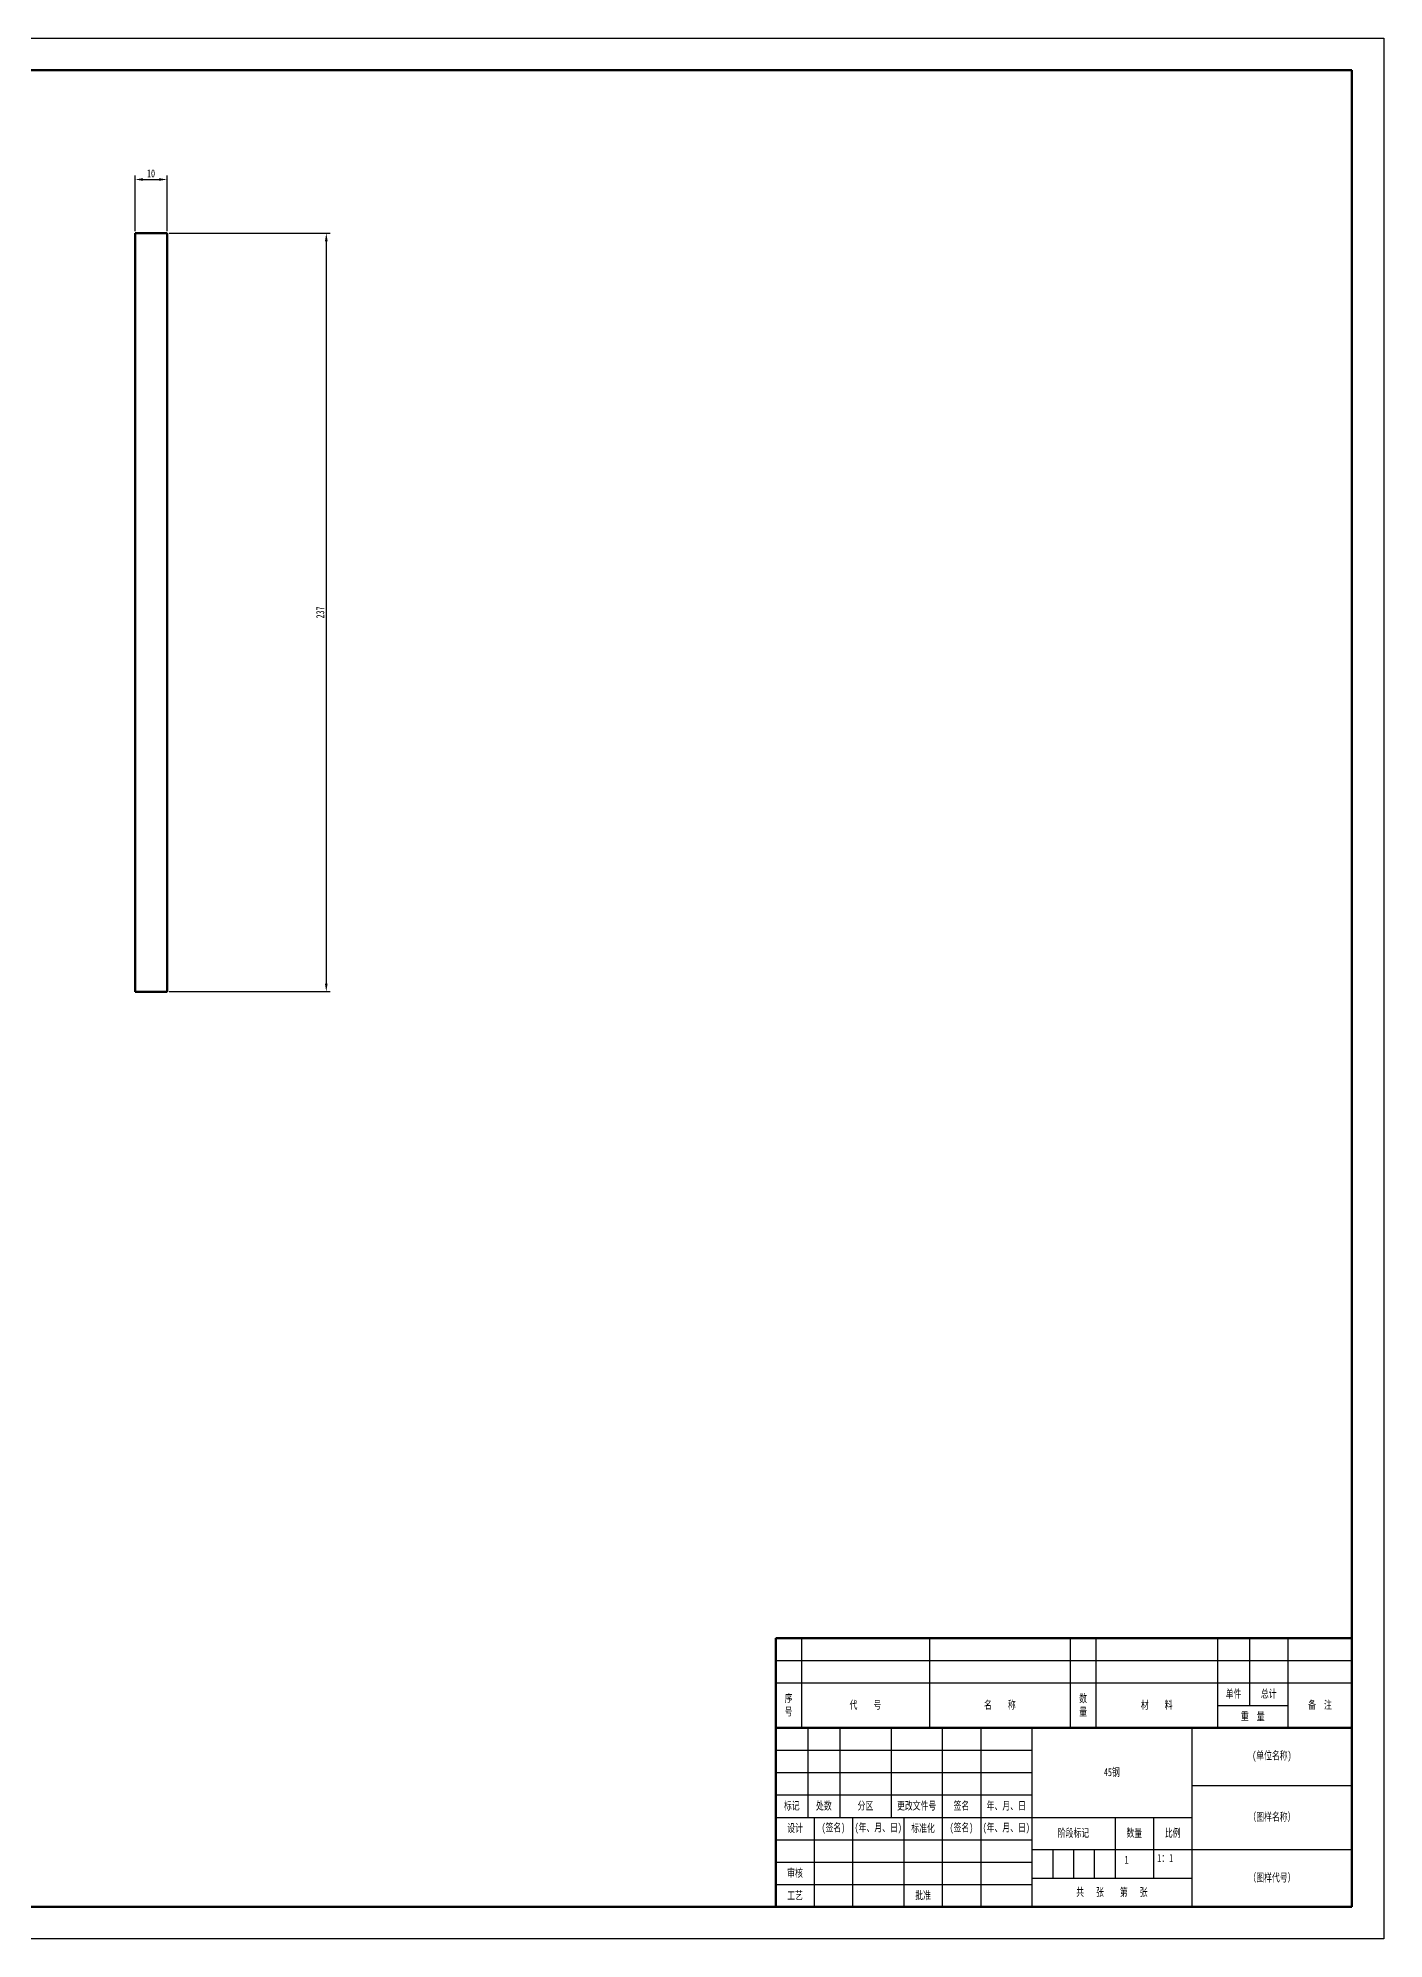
# Model space of a CAD drawing. Header units: millimetres. Extents: x 1577 to 3485, y 546 to 1387.
# Drawn here: x 1998 to 2418, y 546 to 1140 of the extents above; entities that cross this region are included whole.
import ezdxf

# ---------------------------------------------------------------- set-up
doc = ezdxf.new("R2010")
doc.units = ezdxf.units.MM
doc.header["$LTSCALE"] = 0.3
for name, color, linetype, lineweight in [('尺寸线', 3, 'Continuous', 25), ('粗实线', 7, 'Continuous', 50), ('细实线', 7, 'Continuous', 25), ('细文本', 7, 'Continuous', 25)]:
    doc.layers.add(name, color=color, linetype=linetype, lineweight=lineweight)
doc.styles.add('NUT Standard', font='simfang.ttf', dxfattribs={"width": 0.7, "height": 2.5})
doc.dimstyles.new('NUT Standard', dxfattribs={"dimtxt": 2.5, "dimasz": 2.5, "dimexe": 1.25, "dimexo": 0.625, "dimtad": 1, "dimtoh": 1, "dimdsep": 46, "dimtxsty": 'NUT Standard', "dimcen": 2.5, "dimadec": 0, "dimazin": 0, "dimtfac": 1, "dimtmove": 0, "dimatfit": 3, "dimfxl": 1, "dimarcsym": 0})

# ---------------------------------------------------------------- blocks, each defined once
blk = doc.blocks.new('*D5')
at = {"layer": 'Defpoints', "color": 0, "transparency": 16777216}
for p in [(2038.02, 1079.31), (2038.02, 842.31), (2087.78, 842.31)]:
    blk.add_point(p, dxfattribs=at)
at = {"layer": '尺寸线', "color": 0, "lineweight": -2, "transparency": 16777216}
for p, q in [((2038.64, 1079.31), (2089.03, 1079.31)), ((2087.78, 1076.81), (2087.78, 844.81)), ((2038.64, 842.31), (2089.03, 842.31))]:
    blk.add_line(p, q, dxfattribs=at)
at = {"layer": '尺寸线', "color": 0, "transparency": 16777216}
for points in [[(2087.36, 1076.81), (2088.2, 1076.81), (2087.78, 1079.31)], [(2087.36, 844.81), (2088.2, 844.81), (2087.78, 842.31)]]:
    blk.add_solid(points, dxfattribs=at)
at = {"layer": '尺寸线', "color": 0, "transparency": 16777216, "insert": (2085.89, 960.81), "char_height": 2.5, "attachment_point": 5, "rotation": 90, "style": 'NUT Standard'}
blk.add_mtext('237', dxfattribs=at)
blk = doc.blocks.new('*D56')
at = {"layer": 'Defpoints', "color": 0, "transparency": 16777216}
for p in [(2038.02, 1096.1), (2028.02, 1079.31), (2038.02, 1079.31)]:
    blk.add_point(p, dxfattribs=at)
at = {"layer": '尺寸线', "color": 0, "lineweight": -2, "transparency": 16777216}
for p, q in [((2028.02, 1079.93), (2028.02, 1097.35)), ((2030.52, 1096.1), (2035.52, 1096.1)), ((2038.02, 1079.93), (2038.02, 1097.35))]:
    blk.add_line(p, q, dxfattribs=at)
at = {"layer": '尺寸线', "color": 0, "transparency": 16777216}
for points in [[(2030.52, 1096.51), (2030.52, 1095.68), (2028.02, 1096.1)], [(2035.52, 1096.51), (2035.52, 1095.68), (2038.02, 1096.1)]]:
    blk.add_solid(points, dxfattribs=at)
at = {"layer": '尺寸线', "color": 0, "transparency": 16777216, "insert": (2033.02, 1097.99), "char_height": 2.5, "attachment_point": 5, "style": 'NUT Standard'}
blk.add_mtext('10', dxfattribs=at)

msp = doc.modelspace()

# ---------------------------------------------------------------- linework, layer by layer
msp.add_line((2408.22, 640.299), (2408.22, 556.299))
at = {"layer": '粗实线'}
for p, q in [((1602.22, 1130.299), (2408.22, 1130.299)), ((2408.22, 1130.299), (2408.22, 556.299)), ((2028.02, 842.307), (2028.02, 1079.307)), ((2038.02, 842.307), (2038.02, 1079.307)), ((2038.02, 842.307), (2028.02, 842.307)), ((2228.22, 640.299), (2408.22, 640.299)), ((2228.22, 556.299), (2228.22, 640.299)), ((2228.22, 612.299), (2408.22, 612.299)), ((2408.22, 556.299), (1602.22, 556.299))]:
    msp.add_line(p, q, dxfattribs=at)
msp.add_lwpolyline([(2028.02, 1079.307), (2029.02, 1079.307), (2038.02, 1079.307)], dxfattribs=at)
at = {"layer": '细实线'}
for p, q in [((1577.22, 1140.299), (2418.22, 1140.299)), ((2418.22, 1140.299), (2418.22, 546.299)), ((2236.22, 640.299), (2236.22, 612.299)), ((2276.22, 640.299), (2276.22, 612.299)), ((2320.22, 640.299), (2320.22, 612.299)), ((2328.22, 640.299), (2328.22, 612.299)), ((2366.22, 640.299), (2366.22, 612.299)), ((2376.22, 640.299), (2376.22, 619.299)), ((2388.22, 640.299), (2388.22, 612.299)), ((2228.22, 633.299), (2408.22, 633.299)), ((2228.22, 626.299), (2408.22, 626.299)), ((2366.22, 619.299), (2388.22, 619.299)), ((2238.22, 612.299), (2238.22, 584.299)), ((2248.22, 612.299), (2248.22, 584.299)), ((2264.22, 612.299), (2264.22, 584.299)), ((2280.22, 612.299), (2280.22, 584.299)), ((2292.22, 612.299), (2292.22, 584.299)), ((2308.22, 612.299), (2308.22, 556.299)), ((2358.22, 612.299), (2358.22, 556.299)), ((2228.22, 605.299), (2308.22, 605.299)), ((2228.22, 598.299), (2308.22, 598.299)), ((2358.22, 594.299), (2408.22, 594.299)), ((2228.22, 591.299), (2308.22, 591.299)), ((2228.22, 584.299), (2358.22, 584.299)), ((2240.22, 584.299), (2240.22, 556.299)), ((2252.22, 584.299), (2252.22, 556.299)), ((2268.22, 584.299), (2268.22, 556.299)), ((2280.22, 584.299), (2280.22, 556.299)), ((2292.22, 584.299), (2292.22, 556.299)), ((2334.22, 584.299), (2334.22, 565.299)), ((2346.22, 584.299), (2346.22, 565.299)), ((2228.22, 577.299), (2308.22, 577.299)), ((2228.22, 570.299), (2308.22, 570.299)), ((2308.22, 574.299), (2408.22, 574.299)), ((2314.72, 574.299), (2314.72, 565.299)), ((2321.22, 574.299), (2321.22, 565.299)), ((2327.72, 574.299), (2327.72, 565.299)), ((2308.22, 565.299), (2358.22, 565.299)), ((2228.22, 563.299), (2308.22, 563.299)), ((2418.22, 546.299), (1577.22, 546.299))]:
    msp.add_line(p, q, dxfattribs=at)

# ---------------------------------------------------------------- texts
at = {"layer": '粗实线', "char_height": 2.5, "attachment_point": 1, "style": 'NUT Standard'}
for s, width, insert in [('1', 9.0263, (2337.194, 572.294)), ('{\\C0;1：1}', 8.32412, (2347.404, 572.841))]:
    msp.add_mtext_dynamic_manual_height_columns(s, width=width, gutter_width=12.5, heights=[0], dxfattribs=dict(at, insert=insert))
at = {"layer": '粗实线', "char_height": 2.5, "width": 12, "attachment_point": 5, "style": 'NUT Standard'}
for s, insert in [('工艺', (2234.22, 559.799)), ('批准', (2274.22, 559.799))]:
    msp.add_mtext(s, dxfattribs=dict(at, insert=insert))
at = {"layer": '细文本', "char_height": 2.5, "attachment_point": 5, "style": 'NUT Standard'}
for s, insert, width in [('单件', (2371.22, 622.799), 10), ('总计', (2382.22, 622.799), 12), ('序\\P号', (2232.22, 619.299), 8), ('代    号', (2256.22, 619.299), 40), ('名    称', (2298.22, 619.299), 44), ('数\\P量', (2324.22, 619.299), 8), ('材    料', (2347.22, 619.299), 38), ('备  注', (2398.22, 619.299), 20), ('重  量', (2377.22, 615.799), 22), ('45钢', (2333.22, 598.299), 50), ('(单位名称)', (2383.22, 603.299), 50), ('标记', (2233.22, 587.799), 10), ('处数', (2243.22, 587.799), 10), ('分区', (2256.22, 587.799), 16), ('更改文件号', (2272.22, 587.799), 16), ('签名', (2286.22, 587.799), 12), ('年、月、日', (2300.22, 587.799), 16), ('设计', (2234.22, 580.799), 12), ('(签名)', (2246.22, 580.799), 12), ('(年、月、日)', (2260.22, 580.799), 16), ('标准化', (2274.22, 580.799), 12), ('(签名)', (2286.22, 580.799), 12), ('(年、月、日)', (2300.22, 580.799), 16), ('（图样名称）', (2383.22, 584.299), 50), ('阶段标记', (2321.22, 579.299), 26), ('数量', (2340.22, 579.299), 12), ('比例', (2352.22, 579.299), 12), ('审核', (2234.22, 566.799), 12), ('（图样代号）', (2383.22, 565.299), 50), ('共   张    第   张', (2333.22, 560.799), 50)]:
    msp.add_mtext(s, dxfattribs=dict(at, insert=insert, width=width))

# ---------------------------------------------------------------- dimensions: what is measured, and where the dimension line sits
at = {"layer": '尺寸线'}
dim = msp.add_linear_dim(base=(2038.02, 1096.098), p1=(2028.02, 1079.307), p2=(2038.02, 1079.307), dimstyle='NUT Standard', dxfattribs=at)
dim.commit()
dim.dimension.update_dxf_attribs({"geometry": '*D56', "text_midpoint": (2033.02, 1097.987)})
dim = msp.add_linear_dim(base=(2087.78, 842.307), p1=(2038.02, 1079.307), p2=(2038.02, 842.307), angle=90, dimstyle='NUT Standard', dxfattribs=at)
dim.commit()
dim.dimension.update_dxf_attribs({"geometry": '*D5', "text_midpoint": (2085.89, 960.807)})

doc.saveas('drawing.dxf')
